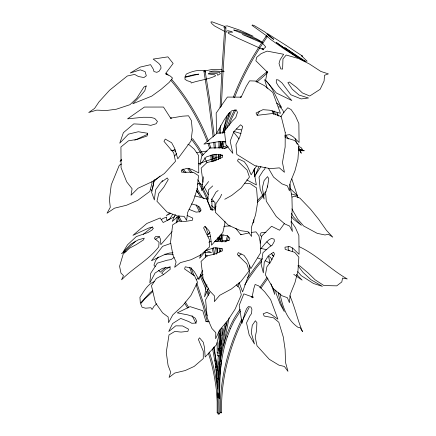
<?xml version="1.0" encoding="UTF-8"?>
<svg xmlns="http://www.w3.org/2000/svg" width="436" height="436" viewBox="0 0 436 436"><rect width="100%" height="100%" fill="white"/><g stroke="black" fill="none" stroke-linecap="round" stroke-linejoin="round"><path stroke-width="0.65" d="M217.847 355.678L217.847 353.007M218.114 397.616L218.12 392.934M219.079 353.656L219.335 333.475M219.341 397.703L219.352 386.361M219.493 398.482L220.038 375.391L221.493 360.082M220.175 342.533L220.191 329.289M217.422 370.186L218.305 355.395M218.632 376.301L218.649 366.954L220.338 350.217M220.393 350.571L220.414 339.203L221.265 327.976M220.398 412.538C219.466 380.203 227.897 348.13 241.8 319.103M221.624 238.754L221.581 234.606M221.624 350.588L221.646 339.246L222.491 328.079M221.624 412.592C220.807 384.514 227.129 356.583 237.887 330.744L242.907 319.626M220.643 251.485L220.654 250.182M220.741 240.994L220.763 239.015M218.305 240.939L218.343 237.555M219.542 239.691L219.581 236.307M218.627 159.592L218.709 154.426M218.823 147.924L218.981 141.264M220.066 147.341L220.202 141.346M219.183 133.356L219.319 128.811M220.409 133.438L220.643 125.65M220.076 107.654L221.957 69.395L224.714 27.795L225.941 27.877L224.747 27.806M221.357 106.384L223.183 69.471L225.941 27.877M218.61 379.832L218.67 378.524M224.938 221.286L224.813 223.859L222.818 232.513L211.542 245.179L210.441 235.789L208.899 230.53L204.789 226.279L203.634 227.93L209.291 239.451L209.64 246.847L200.467 255.104L191.17 259.676L180.395 262.635L174.662 267.295L176.09 261.998L173.016 255.24L170.536 242.329L172.634 224.862L178.646 221.047L185.126 221.434L192.309 220.354L192.816 218.136L187.093 215.482M218.452 379.805C219.848 355.138 225.096 329.447 240.149 309.277M219.384 385.718C219.891 369.15 222.126 352.539 227.336 336.756M266.314 36.041L267.295 36.744L266.314 36.041C252.962 55.045 241.62 75.532 233.347 97.25M219.515 252.073L219.788 248.166M218.818 375.254L219.749 364.507M219.226 330.537L218.709 336.303L216.436 344.86L205.154 357.008L204.511 347.574L203.274 342.249L199.541 337.818L198.369 339.415L203.263 351.176L203.274 358.583L194.184 366.414L185.142 370.567L174.76 373.036L169.097 377.429L170.689 372.202L168.056 365.308L166.252 352.304L169.005 334.946L174.885 331.404L181.038 332.09L187.921 331.333L188.499 329.142L182.63 325.937L175.773 325.834L168.743 331.524L172.585 323.534L180.684 318.411L188.75 321.55L191.824 323.294L195.584 323.071L196.756 321.468L195.361 318.28L192.505 316.416L187.894 314.906L177.261 312.874L190.074 306.633L202.756 310.699L205.966 321.506L209.296 321.85M292.3 251.534L292.714 247.746M218.392 159.353L218.905 154.775M219.76 158.192L220.202 154.279M179.338 216.06L178.351 216.986L178.041 219.76L177.332 221.69L176.346 222.616M220.665 251.768L221.074 248.52M221.897 242.024L223.036 234.764M220.196 360.556L221.434 350.784M220.621 144.856L220.878 142.888M221.51 147.597L222.344 141.705M219.995 158.715L220.562 154.671M219.292 240.35L219.924 235.898M220.442 240.939L221.303 234.884M203.59 176.771L201.59 190.548L208.631 181.55M218.921 351.356L220.905 340.151M219.788 148.213L220.725 142.289M221.112 147.728L221.94 142.479M220.845 240.519L221.172 238.53M221.499 236.535L221.826 234.546M221.543 350.119L226.535 323.419M223.515 345.688L229.107 317.888M222.758 132.936L226.126 118.914M224.093 132.462L225.755 125.47M267.197 72L265.617 80.295L276.397 93.031L291.848 100.531L282.201 90.563L278.299 85.919L276.293 82.562L276.31 79.734L278.179 79.886L282.005 82.927L290.899 94.792L301.183 98.923L308.514 98.002L299.036 95.059L292.284 89.255L287.874 82.677L289.417 82.023L296.573 87.402L302.371 92.912L309.767 96.007L320.138 89.309L324.084 81.058L324.515 75.275L328.39 73.897L320.847 71.433L309.467 64.01L298.671 58.582L286.212 55.029L282.959 58.876L282.621 69.073L280.757 68.926L279.013 63.498L280.13 59.699L283.651 54.271L267.115 51.11L261.088 53.644L256.684 57.339L255.888 60.8L267.197 72L266.51 72.692M152.496 189.011L154.306 179.605M265.186 167.206L264.837 168.966L263.001 170.945L259.049 177.169L260.167 189.322L264.118 199.061L262.379 187.616L264.161 180.499L267.6 176.629L268.805 178.804L267.546 186.564L265.584 192.532L266.287 201.236L276.266 216.512L284.713 223.913L289.608 226.071L292.425 231.472L291.139 222.398L292.224 209.743L291.94 197.29L289.727 184.106M252.144 296.845L253.817 288.534L255.115 284.468L258.657 285.874L264.625 291.733L270.554 299.418L277.901 319.212L270.941 314.214L266.903 312.367L263.17 313.806L264.183 316.062L273.405 317.779L278.8 322.242L283.296 337.012L285.111 349.503L285.526 362.458L287.973 371.363L284.376 366.447L279.002 365.183L269.285 359.308L257.011 345.781L255.213 337.142L256.531 330.766L256.897 322.711L255.376 320.743L252.264 325.289L251.272 332.793L254.482 343.999L249.174 334.924L246.52 322.885L249.883 315.877L251.561 313.544L251.899 309.255L250.891 306.993L248.378 306.606L246.64 308.628L244.928 312.808L242.029 323.316L239.19 305.396L243.844 293.859L252.144 296.845L251.654 297.194M176.248 222.91L177.261 217.984L176.684 216.965M221.559 147.946L222.992 141.324M222.638 148.731L224.18 141.591M221.908 335.715L225.477 323.12M221.248 344.189L223.821 332.848L227.221 321.588M200.571 254.439L199.672 258.303L206.272 250.253L214.463 247.762L222.436 248.575L222.431 250.869L214.474 254.188L206.942 255.867L201.04 261.442L203.149 278.909L209.324 290.54L214.588 296.066L214.321 301.614L219.69 295.319L231.276 289.057L240.748 281.705L249.13 270.86L246.825 263.851L237.364 254.57L238.263 252.613L244.073 255.398L247.196 259.965L250.885 268.652L260.543 252.891L260.592 243.937L258.897 235.772L255.959 231.865L251.283 232.432M260.074 243.157L261.84 235.892L271.579 226.268L279.558 230.241L284.354 223.559M225.804 241.893L227.445 235.631M227.39 240.699L228.426 236.753M226.36 32.335L226.693 31.076L227.777 30.716L231.418 31.479L232.661 32.199L228.088 32.15L228.328 33.332L237.833 38.172L263.704 49.84L261.905 48.374L264.352 48.309L265.742 46.941L262.783 43.556M222.692 133.094L224.714 125.661L229.75 112.526M224.066 132.708L228.317 118.952L231.113 112.477M226.142 118.848L227.123 115.671M228.279 116.074L229.249 112.913M223.941 27.555L224.333 26.329L227.232 25.871L239.985 30.226L253.218 36.281L237.843 30.831L233.691 29.959C243.157 34.471 254.09 35.926 262.51 42.63L255.169 38.946L242.345 34.449L262.358 43.077M237.854 286.697L239.124 282.98M234.475 97.724C242.71 76.087 254.041 55.699 267.295 36.744M227.292 336.87L230.47 328.515M226.693 128.02L230.404 118.418L234.53 109.899M228.993 125.475L231.538 118.914L235.936 109.834M202.424 270.467L198.887 279.558L194.429 271.797L190.979 268.036L185.224 266.794L184.613 269.007L194.538 275.814L197.508 282.25L190.93 295.45L182.929 305.413L172.83 314.847L168.541 322.645L168.149 316.983L162.584 312.83L155.461 302.769L151.466 285.733L156.333 278.517L163.178 274.794L170.225 269.306L169.969 266.99L162.421 268.32L155.053 273.045L149.821 282.937L150.731 273.279L157.331 263.137L167.201 260.205L171.179 259.567L174.128 257.442M254.788 176.803L258.701 167.097M221.673 194.265L220.289 197.355L215.918 203.759L215.313 212.283L228.41 225.232L240.601 230.671L248.095 231.701L251.567 236.443L251.305 227.679L255.594 214.806L257.627 202.446L256.548 187.932L250.231 183.714L244.667 183.153M175.354 214.458L172.209 221.455L178.815 215.864M208.621 287.967L204.571 296.883L206.081 286.561L207.018 284.828M230.426 328.63L234.05 321.032L240.427 310.977M243.163 319.059L249.152 307.445M209.95 291.989L205.601 299.821L207.242 317.877L211.874 328.406L215.804 332.673L215.629 338.707L219.586 330.27L228.148 319.926L235.14 309.075L241.31 294.812L239.566 288.033L236.339 284.844M165.887 74.3L166.786 73.635L168.105 75.183M256.477 166.012L251.18 174.825L247.408 166.176L244.236 161.647L238.383 158.922L237.506 160.889L247.07 170.067L249.441 177.049L241.135 187.987L231.701 195.442L224.763 199.274M257.158 115.18L259.611 111.131M244.678 284.959L248.831 278.332L256.145 268.135L261.638 261.387M255.823 174.4L260.941 166.541M259.932 287.444L266.903 277.46M260.941 288.142L267.895 278.184M172.552 214.577L169.795 218.752L167.62 220.414L166.448 219.248L166.726 217.079L162.895 218.474L161.342 219.711M288.654 246.814L287.913 247.882L289.112 250.793M265.884 36.918L266.63 35.856L252.008 25.353L252.368 24.956L254.335 25.637L265.66 32.449L268.418 35.474L272.598 38.679L273.759 39.349L267.971 34.477L267.579 33.637L286.174 45.437L302.818 56.293L301.407 55.726L307.135 61.187L305.113 61.144L284.746 47.66L298.404 57.263L305.565 61.721L301.903 59.83L293.586 54.538L276.391 42.537L297.499 57.639L284.239 49.055L270.593 39.404L266.63 35.856M121.546 159.249L120.014 161.385L121.66 160.235M280.664 116.859L284.724 111.207L287.776 107.763L291.128 109.578L295.385 115.763L298.867 123.579L299.08 142.479L293.39 136.915L289.662 134.626L284.975 135.334L285.188 137.52L294.687 140.49L298.867 145.341L297.941 159.287L294.965 170.776L290.256 182.455L289.406 190.826L287.395 185.856L281.961 183.888L273.574 177.103L268.472 168.323M247.833 277.618L255.185 267.372L262.396 258.504M158.323 256.973L155.559 260.668L153.941 265.132L155.254 266.57M174.651 156.001L176.662 153.472M260.701 248.912L265.219 243.43L268.783 239.953L271.508 238.41L274.124 239.146L274.342 241.331L272.255 245.125L269.464 246.956L262.957 252.722L261.088 263.933L263.328 272.898L264.254 262.347L268.342 255.769L273.595 252.182L274.489 254.183L270.876 261.349L266.87 266.865L265.41 274.893L273.574 288.937L281.961 295.728L287.395 297.695L289.406 302.666L290.256 294.295L294.965 282.615L297.941 271.121L298.867 257.175L294.687 252.33L285.188 249.354L284.975 247.168L289.662 246.465L293.39 248.754L299.08 254.319L298.867 235.418L295.385 227.603L291.128 221.417M216.043 206.724L214.812 208.19L215.035 202.636L211.482 198.99M172.062 231.652L160.824 244.667L160.535 239.326L159.434 236.862L155.647 236.508L154.333 238.225L159.053 242.312L158.759 246.814C148.485 260.205 133.133 267.895 121.573 279.808L123.486 275.623L120.968 273.083L119.584 266.292L123.235 253.986L129.65 248.122L136.174 244.667L143.537 239.876L144.245 238.17L138.125 239.914L130.827 244.171L123.099 252.063L127.525 244.776L136.359 236.557L148.022 232.519L152.044 230.012L153.358 228.3L152 227.238L149.041 227.897L132.947 235.336L146.85 223.466L160.192 217.962L163.168 222.524L174.433 216.719M178.27 217.782L179.354 217.221L178.28 217.798L180.15 221.281M257.316 200.696L266.004 191.638M257.36 202.457L264.957 194.303M208.866 242.307L209.814 241.375L211.133 241.364M255.981 81.325L259.273 78.109L266.914 71.847M256.848 82.202L266.723 73.591M212.714 185.927L208.413 189.933L207.798 201.803L212.239 210.615L211.716 199.595L216.027 192.08L218.142 190.532M156.764 303.739L153.973 306.334L152.044 309.533L150.878 307.729L145.58 308.198L142.092 307.255L140.659 303.843L144.845 298.845L152.764 291.624M235.789 228.382L240.852 234.742L241.146 234.47M213.144 136.975L208.272 98.569L203.895 71.123L204.462 70.997M204.533 71.046L205.105 70.921L209.493 98.394L214.223 135.558M165.538 267.497L160.355 272.151L158.671 270.309M135.721 241.081L126.642 249.708L121.442 253.61L126.086 251.452M143.27 234.345L152.524 226.731M160.05 176.04L153.979 181.387L151.619 192.281L154.366 199.971L155.554 189.943L160.65 182.728L167.179 177.964L168.28 179.567L163.767 187.202L158.786 193.41L156.944 201.247L167.01 212.016L177.387 216L184.112 216.327L186.586 220.376L187.671 212.392L193.557 200.277L197.29 188.815L198.489 175.643L193.328 172.302L181.561 172.16L181.305 170.193L187.12 168.252L191.736 169.348L198.772 172.934L198.582 155.489L194.287 149.205L189.033 144.648L187.845 144.43M161.756 181.387L162.753 180.509M252.842 223.085L253.812 222.251L253.779 219.64M207.1 234.944L210.168 232.464M196.5 279.454L198.533 277.868M199.552 277.073L203.116 274.304M152.818 290.578L149.875 292.829L140.338 303.162L139.918 297.292C143.869 291.531 147.368 284.288 154.224 281.602M159.402 236.59L155.074 239.669M238.617 255.981L241.201 254.03M166.312 74.316L166.83 73.662M169.975 212.964L166.22 215.575L170.422 213.564M121.595 163.99L119.301 165.249L111.235 184.897L109.414 199.563L110.286 207.307L107.027 213.237L114.494 208.185L126.56 205.231L137.656 200.397L149.87 191.399L152.017 183.038L151.837 181.785M172.667 150.622L174.994 149.434M170.285 266.843L165.173 269.404L161.636 273.1L163.206 274.304M134.757 140.185L147.537 134.321M197.421 184.123L199.121 183.371M219.286 156.524L201.519 162.726M221.156 155.799L222.398 155.314M228.35 146.807L224.573 148.245L220.365 147.804L209.77 148L201.775 156.001L199.753 165.042L206.299 156.922L214.49 154.339L222.485 155.063L222.496 157.358L214.556 160.764L207.018 162.524L201.154 168.165L202.98 182.253M272.794 255.174L272.228 255.382L273.508 255.823M170.868 243.386L162.655 246.291L151.466 260.717L163.636 255.022L169.163 253.098L172.95 252.722M292.071 197.067L294.807 196.156L299.897 198.113L310.585 209.247L318.716 219.363L326.471 230.366L332.793 237.173L328.27 234.197L325.06 234.988L317.157 233.325L303.614 225.973L297.744 219.172L291.837 208.877M198.304 163.767L200.233 163.146M196.473 152.676L207.046 151.009M221.166 147.428L227.031 145.847M220.458 412.718L221.025 412.565M240.852 234.742L249.316 232.813M211.4 201.661L213.7 201.176M223.957 148.393L226.611 147.842M203.923 71.128L212.708 69.346L221.363 69.575L222.3 70.234M208.01 236.797L210.67 236.377M223.232 70.894L224.169 71.553L214.534 71.046L212.043 71.155L209.182 71.945L219.286 72.24L220.376 73.684L217.706 75.308L217.471 73.842L213.989 73.362L209.226 73.477L208.255 73.891L214.714 74.845L215.613 75.864C207.874 79.614 199.138 80.213 191.175 83.009L190.875 81.859L187.12 80.693L184.995 79.341L184.962 77.368L198.74 74.142L194.336 74.616L184.929 76.965L186.276 74.104C192.134 71.226 198.603 69.46 205.105 70.921M265.971 232.372L261.115 232.802L260.036 234.857L261.796 236.721M194.729 195.906L206.926 199.034L210.784 209.678L211.825 209.602M225.041 132.68L217.183 133.22L203.934 144.12L217.232 141.874L223.194 141.493L225.853 141.923M223.875 226.295L230.41 225.919M220.616 235.157L223.259 235.015L227.232 235.702L229.881 238.192L228.987 240.149L224.578 241.784L220.382 241.293L214.436 241.342M164.813 254.172L173.147 254.27M205.966 321.506L207.105 321.479M278.582 106.88L279.95 106.869L282.653 110.014L283.934 112.728M204.947 252.553L211.509 252.499L206.07 250.395M210.784 209.678L215.319 209.923M170.808 150.164L175.828 151.199M229.232 240.443L223.712 240.356L221.504 241.184L222.529 241.778M260.526 248.335L266.369 249.621M220.414 350.484L221.014 350.588M236.312 128.963L241.348 129.89M298.344 149.472L304.301 150.758L301.232 150.742L298.633 150.137M298.96 149.047L302.764 149.946L301.063 147.575L298.715 146.431M191.54 203.944L196.44 205.236L199.514 206.958L201.127 210.081L199.971 211.733L196.037 212.136L189.05 209.362M241.081 133.579L233.74 131.361M291.597 193.949L297.717 195.819L290.294 188.63M246.754 179.899L256.363 184.951L253.659 169.528M257.714 257.97L262.063 259.54M224.333 26.329L211.972 21.8L210.844 22.045L211.885 23.669L214.485 25.937L224.611 31.392M199.753 183.616L202.277 184.586M265.159 260.728L270.026 263.033M205.176 254.967L207.471 256.15M299.112 246.634C316.863 254.869 330.428 269.399 347.279 278.964L342.538 278.064L341.813 281.934L336.75 285.842L323.959 285.564L315.124 279.825L308.307 273.154L299.843 265.927L297.957 265.644L303.053 272.396L311.015 279.732L322.378 286.365L313.479 283.482L301.178 275.628L297.755 271.59M276.68 103.054L278.201 104.041L281.427 107.403C276.211 98.127 272.887 86.71 264.636 79.635L267.224 88.41M293.75 274.342L302.126 280.125L296.469 274.293M211.487 205.563L215.308 208.849M266.772 241.8L270.979 245.899M199.127 193.911L197.35 192.178L197.034 190.93M200.903 195.644L204.081 198.74M271.563 253.763L273.808 256.292M291.499 216.888L293.668 219.368L301.407 225.325L293.39 216.801L291.428 213.4M171.512 79.232C187.06 97.653 199.802 118.559 208.386 141.111M170.972 80.496C186.254 98.705 198.789 119.344 207.247 141.586M188.875 168.378L192.216 172.378M187.9 169.13L190.805 172.612M178.351 216.986L178.929 217.689M233.56 132.092L239.113 138.926M183.142 168.977L186.025 172.64M182.161 169.724L184.21 172.329M272.091 259.594L270.14 257.109L268.609 256.373L269.83 262.995M192.505 138.539L198.353 146.709L203.121 154.753M191.584 139.357L197.334 147.384L202.359 155.865M285.793 135.225L288.479 138.991M197.721 179.736L202.293 187.109M150.878 189.279L152.044 191.077M298.84 149.363L301.298 153.227L298.562 147.303M185.229 301.903L188.734 307.435M184.526 303.085L187.66 308.039M239.157 282.632L242.596 291.902L249.686 271.982L249.686 265.568M196.887 188.357L201.47 196.249M196.483 190.123L200.397 196.849M202.958 188.287L208.103 198.832M198.941 183.676L203.563 191.851L207.558 200.582M191.987 315.642L196.086 323.365M204.043 186.766L208.446 194.859M179.349 217.204L181.54 221.286M198.075 206.19L200.418 211.008M196.086 204.909L199.584 212.109M204.642 157.761L207.002 162.628M200.707 274.239L206.201 286.441M200.14 275.934L205.988 289.324M272.048 110.608L273.595 114.27M289.82 295.722C295.112 307.304 297.39 319.97 302.535 331.594L300.05 327.616L297.957 327.305C286.735 319.517 282.419 306.148 279.912 293.379M267.241 185.9L267.726 187.115M190.984 267.693L194.096 275.699M189.606 267.541L192.227 274.299M295.156 138.73L297.276 144.289M207.383 289.531L209.04 293.864M206.697 291.172L208.343 295.477M209.073 143.024L210.915 148.126M207.939 143.488L209.77 148.567M278.626 116.058L276.964 112.673L277.449 115.349M270.985 283.88L274.718 294.431L273.672 288.697M196.838 283.111L204.217 305.418L207.127 315.806M196.113 284.763L203.04 305.772L207.454 321.942M291.831 178.934L298.033 197.742M205.59 226.666L208.348 234.601M209.302 352.054C213.297 364 215.94 376.377 217.433 388.879M208.348 353.056C212.261 364.97 214.844 377.293 216.321 389.74L217.144 401.131L217.166 412.483M273.061 111.017L273.971 114.167M212.904 154.529L214.757 160.944M211.749 154.938L213.591 161.325M274.544 111.082L275.432 114.886M213.531 347.312L216.365 362.316L218.376 381.217L218.965 391.653L219.27 413.873M212.615 348.914L215.161 362.572L217.166 381.424L218.033 402.472L218.038 413.819M213.411 247.752L214.779 254.243M212.228 248.073L213.585 254.537M214.092 346.729L217.504 370.371M215.825 240.389L216.033 241.708M217.155 248.945L217.569 252.248M216.839 247.632L217.428 252.82M215.613 247.703L216.327 254.183M214.986 360.131L215.155 361.428M215.324 362.725L215.58 364.67M215.749 365.968L216 367.913M204.904 70.932L205.067 72.207M217.864 237.484L218.207 240.154M275.716 290.125L276.07 293.319L280.152 304.039L284.305 311.598L280.266 301.734L278.582 294.627L278.5 292.611M205.089 252.024L205.656 257.191M214.921 142.125L215.515 148.164M213.7 142.24L214.289 148.267M212.043 155.761L212.577 161.685M210.768 155.2L211.356 161.789M218.223 378.426L218.343 379.772M216.169 369.21L217.335 383.217M216.087 154.18L216.588 160.126M214.861 154.279L215.417 160.873M217.782 393.01L218.027 396.4M216.992 240.334L217.074 241.626M217.482 248.095L217.684 251.234M219.597 341.061L219.815 344.958M219.962 347.563L220.038 348.86M220.109 350.163L220.267 361.466M218.845 349.585L218.916 350.882M217.787 238.928L217.847 240.252M217.395 384.519L217.58 388.427M254.482 168.187L254.766 176.139M217.172 342.598L217.193 352.61M219.046 342.772L219.052 348.789M219.041 361.509L219.041 364.18M218.67 348.413A0.616 0.354 -0.1 0 1 218.883 348.996A0.616 0.354 -0.1 0 1 217.875 348.887M240.247 97.468A0.616 0.567 41.6 0 1 241.293 97.026M218.18 412.778A0.616 0.354 -0.1 0 1 217.313 412.739A0.616 0.354 -0.1 0 1 217.379 412.238M219.123 413.611A0.616 0.354 0 0 1 219.057 414.113A0.616 0.354 0 0 1 218.185 414.075A0.616 0.354 0 0 1 218.256 413.573M221.325 238.438A0.616 0.354 0.1 0 1 221.303 239.053A0.616 0.354 0.1 0 1 220.393 238.737M221.215 412.233A0.616 0.354 0.1 0 1 221.488 412.794A0.616 0.354 0.1 0 1 220.48 412.745A0.616 0.354 0.1 0 1 220.899 412.216M221.325 350.277A0.616 0.354 0.1 0 1 221.504 350.795A0.616 0.354 0.1 0 1 220.6 350.849A0.616 0.354 0.1 0 1 220.583 350.326M221.265 237.642A0.616 0.354 0.1 0 1 221.265 238.258M267.53 72.856A0.616 0.436 50.7 0 1 266.81 72.131A0.616 0.436 50.7 0 1 267.519 71.891M219.995 364.458A0.616 0.354 -0.1 0 1 219.057 364.087M218.294 352.866A0.616 0.354 -0.1 0 1 217.433 352.937A0.616 0.354 -0.1 0 1 217.313 352.435M219.095 397.37A0.616 0.354 0.1 0 1 219.106 397.937M218.24 397.877A0.616 0.354 0.1 0 1 218.234 397.441M219.074 355.656A0.616 0.354 0 0 1 218.534 356.021A0.616 0.354 0 0 1 217.858 355.738A0.616 0.354 0 0 1 218.283 355.324M170.454 118.445A0.616 0.436 -50.7 0 1 171.108 117.791A0.616 0.436 -50.7 0 1 171.441 118.379M218.627 378.208A0.616 0.354 0.1 0 1 217.787 378.59M219.112 398.112A0.616 0.354 0.1 0 1 219.123 398.766M285.237 132.588L285.144 146.981L282.468 162.53L284.425 172.291L279.405 167.86L270.315 168.628L254.815 165.653L236.841 154.475L235.952 144.757L239.942 136.452L242.699 126.511L240.547 124.778L233.892 131.623L230.181 141.16L232.868 153.39L225.941 144.648L224.447 131.165L232.186 121.219L235.74 117.666L237.467 112.314L236.29 109.997L231.985 110.608L228.41 113.801L224.306 119.606L216.463 133.607L216.185 113.066L227.374 97.065L241.146 97.146L246.269 86.333L249.605 80.845L255.452 81.041L264.38 85.598L272.767 92.388L280.446 113.284L269.557 110.194L262.952 109.681L256.036 113.017L257.218 115.327L272.936 113.464L281.225 116.581L285.237 132.588M147.444 133.236L147.134 135.945L137.471 139.324L128.511 140.795L120.936 146.976L121.077 167.724L126.707 181.861L132.086 188.734L131.04 195.263L138.103 188.194L152.36 181.589L164.323 173.561L175.474 161.325L173.719 152.911L163.969 141.319L165.266 139.068L171.642 142.752L174.662 148.349L177.795 158.846L191.072 140.904L192.309 130.342L191.42 120.598L188.526 115.785L182.243 116.194L170.623 118.161L163.495 107.043L144.409 107.06L127.563 118.843L143.242 117.268L150.186 117.3L154.698 118.379L157.451 121.491L156.148 123.742L150.818 125.372L146.022 124.511L133.748 123.895L123.377 132.686L119.758 143.177L128.473 134.13L138.305 131.743L147.444 133.236M146.218 85.947L144.817 90.666L140.855 95.539L132.724 103.795L151.728 96.127L161.113 89.336L169.212 82.371L172.536 78.082L170.465 76.191L165.587 73.515L173.152 63.454L167.904 56.865L153.194 59.089L158.846 63.433L160.72 65.858L161.037 68.152L159.124 71.237L156.846 72.322L153.984 71.591L153.407 69.346L150.567 64.675L140.196 67.095L130.222 73.014L140.359 69.847L145.095 71.618L146.327 75.799L143.924 77.543L138.381 76.507L134.664 74.414L127.29 76.017L109.567 90.241L99.01 101.85L94.596 108.411L88.721 112.51L96.71 110.123L106.275 110.542L116.428 109.191L129.966 104.689L136.691 98.329L143.94 87.037L146.218 85.947M252.073 297.123A0.616 0.523 48.6 0 0 252.935 297.733A0.616 0.523 48.6 0 0 252.913 296.742A0.616 0.523 48.6 0 0 252.073 297.123"/></g></svg>
